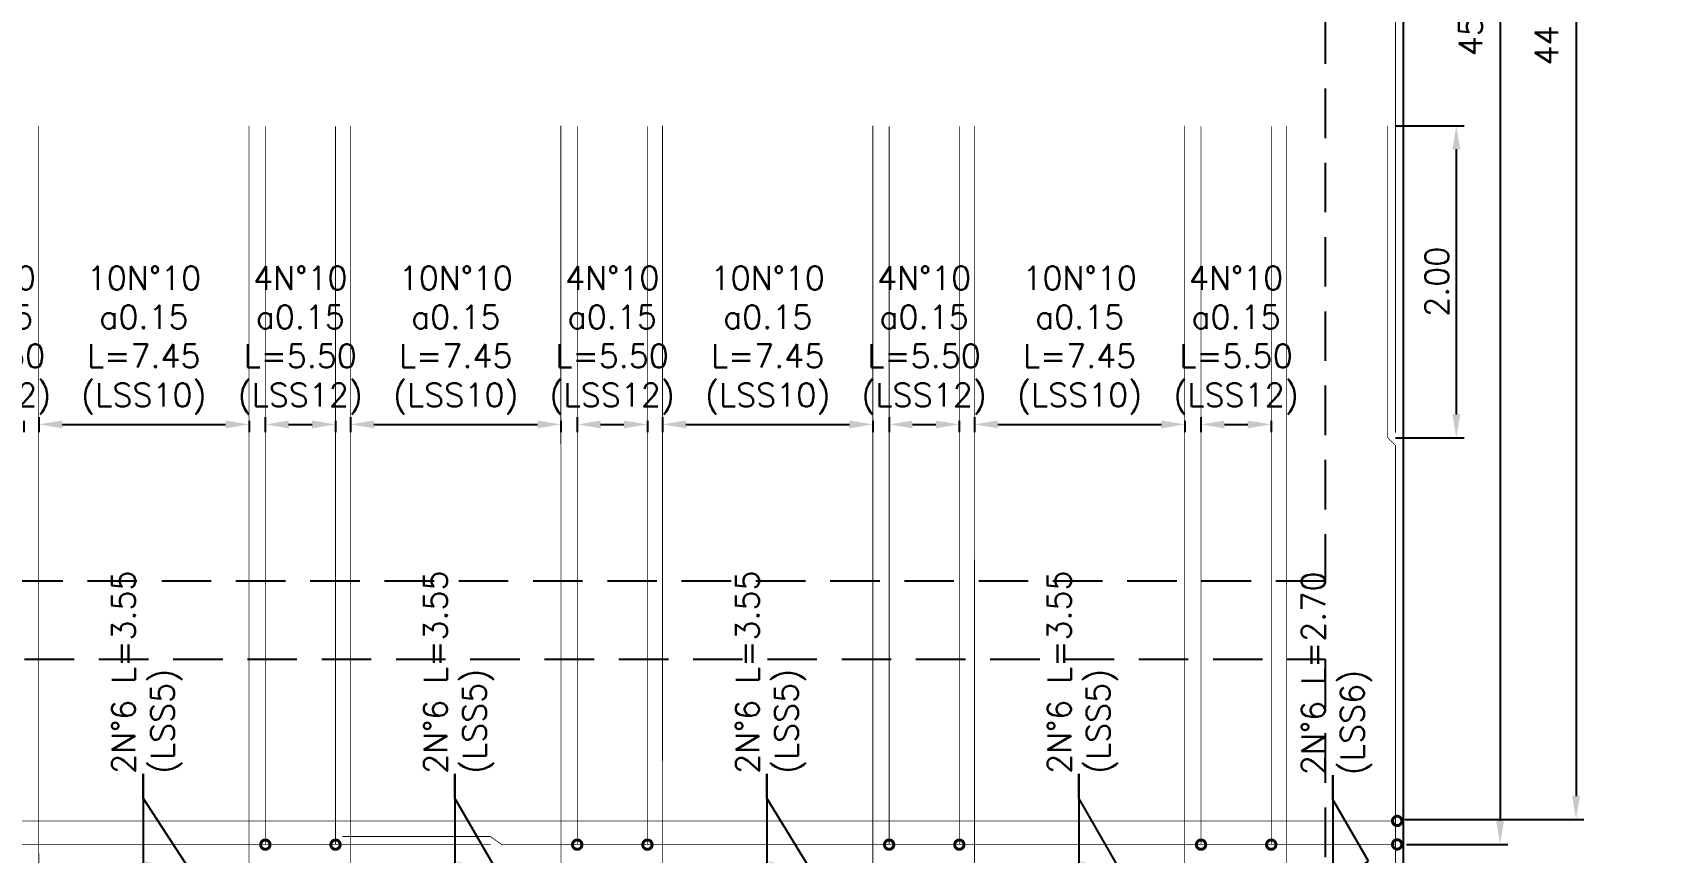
# Model space of a CAD drawing. Header units: metres. Extents: x 1080427 to 1081241, y 976768 to 977191.
# Drawn here: x 1080668.78 to 1080679.24, y 977032.77 to 977038.03 of the extents above; entities that cross this region are included whole.
import ezdxf
from ezdxf import colors
from ezdxf.entities.mleader import LeaderData, LeaderLine
from ezdxf.math import Vec2, Vec3

# ---------------------------------------------------------------- set-up
doc = ezdxf.new("R2010")
doc.units = ezdxf.units.M
doc.header["$LTSCALE"] = 25.4
doc.linetypes.add('HIDDEN', pattern=[0.375, 0.25, -0.125])
for name, color, linetype in [('CONTRAPESO', 3, 'Continuous'), ('DIMCONTRAPESO', 1, 'Continuous'), ('PROY', 9, 'HIDDEN'), ('REF', 6, 'Continuous')]:
    doc.layers.add(name, color=color, linetype=linetype)
doc.layers.add('COTA', color=1, linetype='Continuous', lineweight=30)
doc.layers.add('COTACIM', color=20, linetype='Continuous', lineweight=5)
doc.styles.add('romans', font='romans.shx')
doc.dimstyles.new('Copy 75', dxfattribs={"dimtxt": 0.15, "dimasz": 0.15, "dimexe": 0.05, "dimexo": 0.05, "dimgap": 0.05, "dimtad": 1, "dimzin": 0, "dimdsep": 46, "dimtxsty": 'romans', "dimcen": 0.002, "dimclrd": 1, "dimclre": 1, "dimclrt": 3, "dimadec": 4, "dimazin": 0, "dimtfac": 1, "dimtofl": 0, "dimtmove": 1, "dimatfit": 3, "dimfxl": 1, "dimtolj": 1, "dimtzin": 0, "dimarcsym": 1})

# ---------------------------------------------------------------- blocks, each defined once
blk = doc.blocks.new('*D639')
at = {"layer": 'Defpoints', "color": 0, "transparency": 16777216}
for p in [(1080677.534, 977046.021), (1080677.543, 977032.82), (1080678.194, 977032.82)]:
    blk.add_point(p, dxfattribs=at)
at = {"layer": 'DIMCONTRAPESO', "color": 1, "lineweight": -2, "transparency": 16777216}
for p, q in [((1080677.584, 977046.021), (1080678.244, 977046.021)), ((1080678.194, 977045.871), (1080678.194, 977032.97)), ((1080677.593, 977032.82), (1080678.244, 977032.82))]:
    blk.add_line(p, q, dxfattribs=at)
at = {"layer": 'DIMCONTRAPESO', "color": 1, "transparency": 16777216}
for points in [[(1080678.169, 977045.871), (1080678.219, 977045.871), (1080678.194, 977046.021)], [(1080678.169, 977032.97), (1080678.219, 977032.97), (1080678.194, 977032.82)]]:
    blk.add_solid(points, dxfattribs=at)
at = {"layer": 'DIMCONTRAPESO', "color": 3, "transparency": 16777216, "insert": (1080678.03, 977039.42), "char_height": 0.15, "attachment_point": 5, "rotation": 90, "style": 'romans'}
blk.add_mtext('\\A1;45 N°6 a 0.30 L=7.65 (LSS2)', dxfattribs=at)
blk = doc.blocks.new('*D640')
at = {"layer": 'Defpoints', "color": 0, "transparency": 16777216}
for p in [(1080677.534, 977045.867), (1080677.534, 977032.98), (1080678.681, 977032.98)]:
    blk.add_point(p, dxfattribs=at)
at = {"layer": 'DIMCONTRAPESO', "color": 1, "lineweight": -2, "transparency": 16777216}
for p, q in [((1080677.584, 977045.867), (1080678.731, 977045.867)), ((1080678.681, 977045.717), (1080678.681, 977033.13)), ((1080677.584, 977032.98), (1080678.731, 977032.98))]:
    blk.add_line(p, q, dxfattribs=at)
at = {"layer": 'DIMCONTRAPESO', "color": 1, "transparency": 16777216}
for points in [[(1080678.656, 977045.717), (1080678.706, 977045.717), (1080678.681, 977045.867)], [(1080678.656, 977033.13), (1080678.706, 977033.13), (1080678.681, 977032.98)]]:
    blk.add_solid(points, dxfattribs=at)
at = {"layer": 'DIMCONTRAPESO', "color": 3, "transparency": 16777216, "insert": (1080678.516, 977039.424), "char_height": 0.15, "attachment_point": 5, "rotation": 90, "style": 'romans'}
blk.add_mtext('\\A1;44 N°6 a 0.30 L=12.00 (LSS1)', dxfattribs=at)
blk = doc.blocks.new('*D646')
at = {"layer": 'Defpoints', "color": 0, "transparency": 16777216}
for p in [(1080668.277, 977035.609), (1080668.727, 977035.587), (1080668.727, 977035.513)]:
    blk.add_point(p, dxfattribs=at)
at = {"layer": 'DIMCONTRAPESO', "color": 1, "lineweight": -2, "transparency": 16777216}
for p, q in [((1080668.277, 977035.559), (1080668.277, 977035.463)), ((1080668.727, 977035.537), (1080668.727, 977035.463)), ((1080668.427, 977035.513), (1080668.577, 977035.513))]:
    blk.add_line(p, q, dxfattribs=at)
at = {"layer": 'DIMCONTRAPESO', "color": 1, "transparency": 16777216}
for points in [[(1080668.427, 977035.538), (1080668.427, 977035.488), (1080668.277, 977035.513)], [(1080668.577, 977035.538), (1080668.577, 977035.488), (1080668.727, 977035.513)]]:
    blk.add_solid(points, dxfattribs=at)
at = {"layer": 'DIMCONTRAPESO', "color": 3, "transparency": 16777216, "insert": (1080668.502, 977036.052), "char_height": 0.15, "attachment_point": 5, "style": 'romans'}
blk.add_mtext('\\A1;4N°10\\Pa0.15\\PL=5.50\\P(LSS12)', dxfattribs=at)
blk = doc.blocks.new('*D647')
at = {"layer": 'Defpoints', "color": 0, "transparency": 16777216}
for p in [(1080668.824, 977035.609), (1080670.172, 977035.587), (1080670.172, 977035.513)]:
    blk.add_point(p, dxfattribs=at)
at = {"layer": 'DIMCONTRAPESO', "color": 1, "lineweight": -2, "transparency": 16777216}
for p, q in [((1080668.824, 977035.559), (1080668.824, 977035.463)), ((1080670.172, 977035.537), (1080670.172, 977035.463)), ((1080668.974, 977035.513), (1080670.022, 977035.513))]:
    blk.add_line(p, q, dxfattribs=at)
at = {"layer": 'DIMCONTRAPESO', "color": 1, "transparency": 16777216}
for points in [[(1080668.974, 977035.538), (1080668.974, 977035.488), (1080668.824, 977035.513)], [(1080670.022, 977035.538), (1080670.022, 977035.488), (1080670.172, 977035.513)]]:
    blk.add_solid(points, dxfattribs=at)
at = {"layer": 'DIMCONTRAPESO', "color": 3, "transparency": 16777216, "insert": (1080669.498, 977036.052), "char_height": 0.15, "attachment_point": 5, "style": 'romans'}
blk.add_mtext('\\A1;10N°10\\Pa0.15\\PL=7.45\\P(LSS10)', dxfattribs=at)
blk = doc.blocks.new('*D649')
at = {"layer": 'Defpoints', "color": 0, "transparency": 16777216}
for p in [(1080670.276, 977035.609), (1080670.726, 977035.587), (1080670.726, 977035.513)]:
    blk.add_point(p, dxfattribs=at)
at = {"layer": 'DIMCONTRAPESO', "color": 1, "lineweight": -2, "transparency": 16777216}
for p, q in [((1080670.276, 977035.559), (1080670.276, 977035.463)), ((1080670.726, 977035.537), (1080670.726, 977035.463)), ((1080670.426, 977035.513), (1080670.576, 977035.513))]:
    blk.add_line(p, q, dxfattribs=at)
at = {"layer": 'DIMCONTRAPESO', "color": 1, "transparency": 16777216}
for points in [[(1080670.426, 977035.538), (1080670.426, 977035.488), (1080670.276, 977035.513)], [(1080670.576, 977035.538), (1080670.576, 977035.488), (1080670.726, 977035.513)]]:
    blk.add_solid(points, dxfattribs=at)
at = {"layer": 'DIMCONTRAPESO', "color": 3, "transparency": 16777216, "insert": (1080670.501, 977036.052), "char_height": 0.15, "attachment_point": 5, "style": 'romans'}
blk.add_mtext('\\A1;4N°10\\Pa0.15\\PL=5.50\\P(LSS12)', dxfattribs=at)
blk = doc.blocks.new('*D650')
at = {"layer": 'Defpoints', "color": 0, "transparency": 16777216}
for p in [(1080670.823, 977035.609), (1080672.172, 977035.587), (1080672.172, 977035.513)]:
    blk.add_point(p, dxfattribs=at)
at = {"layer": 'DIMCONTRAPESO', "color": 1, "lineweight": -2, "transparency": 16777216}
for p, q in [((1080670.823, 977035.559), (1080670.823, 977035.463)), ((1080672.172, 977035.537), (1080672.172, 977035.463)), ((1080670.973, 977035.513), (1080672.022, 977035.513))]:
    blk.add_line(p, q, dxfattribs=at)
at = {"layer": 'DIMCONTRAPESO', "color": 1, "transparency": 16777216}
for points in [[(1080670.973, 977035.538), (1080670.973, 977035.488), (1080670.823, 977035.513)], [(1080672.022, 977035.538), (1080672.022, 977035.488), (1080672.172, 977035.513)]]:
    blk.add_solid(points, dxfattribs=at)
at = {"layer": 'DIMCONTRAPESO', "color": 3, "transparency": 16777216, "insert": (1080671.498, 977036.052), "char_height": 0.15, "attachment_point": 5, "style": 'romans'}
blk.add_mtext('\\A1;10N°10\\Pa0.15\\PL=7.45\\P(LSS10)', dxfattribs=at)
blk = doc.blocks.new('*D652')
at = {"layer": 'Defpoints', "color": 0, "transparency": 16777216}
for p in [(1080672.276, 977035.609), (1080672.726, 977035.587), (1080672.726, 977035.513)]:
    blk.add_point(p, dxfattribs=at)
at = {"layer": 'DIMCONTRAPESO', "color": 1, "lineweight": -2, "transparency": 16777216}
for p, q in [((1080672.276, 977035.559), (1080672.276, 977035.463)), ((1080672.726, 977035.537), (1080672.726, 977035.463)), ((1080672.426, 977035.513), (1080672.576, 977035.513))]:
    blk.add_line(p, q, dxfattribs=at)
at = {"layer": 'DIMCONTRAPESO', "color": 1, "transparency": 16777216}
for points in [[(1080672.426, 977035.538), (1080672.426, 977035.488), (1080672.276, 977035.513)], [(1080672.576, 977035.538), (1080672.576, 977035.488), (1080672.726, 977035.513)]]:
    blk.add_solid(points, dxfattribs=at)
at = {"layer": 'DIMCONTRAPESO', "color": 3, "transparency": 16777216, "insert": (1080672.501, 977036.052), "char_height": 0.15, "attachment_point": 5, "style": 'romans'}
blk.add_mtext('\\A1;4N°10\\Pa0.15\\PL=5.50\\P(LSS12)', dxfattribs=at)
blk = doc.blocks.new('*D653')
at = {"layer": 'Defpoints', "color": 0, "transparency": 16777216}
for p in [(1080672.823, 977035.609), (1080674.172, 977035.587), (1080674.172, 977035.513)]:
    blk.add_point(p, dxfattribs=at)
at = {"layer": 'DIMCONTRAPESO', "color": 1, "lineweight": -2, "transparency": 16777216}
for p, q in [((1080672.823, 977035.559), (1080672.823, 977035.463)), ((1080674.172, 977035.537), (1080674.172, 977035.463)), ((1080672.973, 977035.513), (1080674.022, 977035.513))]:
    blk.add_line(p, q, dxfattribs=at)
at = {"layer": 'DIMCONTRAPESO', "color": 1, "transparency": 16777216}
for points in [[(1080672.973, 977035.538), (1080672.973, 977035.488), (1080672.823, 977035.513)], [(1080674.022, 977035.538), (1080674.022, 977035.488), (1080674.172, 977035.513)]]:
    blk.add_solid(points, dxfattribs=at)
at = {"layer": 'DIMCONTRAPESO', "color": 3, "transparency": 16777216, "insert": (1080673.498, 977036.052), "char_height": 0.15, "attachment_point": 5, "style": 'romans'}
blk.add_mtext('\\A1;10N°10\\Pa0.15\\PL=7.45\\P(LSS10)', dxfattribs=at)
blk = doc.blocks.new('*D655')
at = {"layer": 'Defpoints', "color": 0, "transparency": 16777216}
for p in [(1080674.276, 977035.609), (1080674.726, 977035.587), (1080674.726, 977035.513)]:
    blk.add_point(p, dxfattribs=at)
at = {"layer": 'DIMCONTRAPESO', "color": 1, "lineweight": -2, "transparency": 16777216}
for p, q in [((1080674.276, 977035.559), (1080674.276, 977035.463)), ((1080674.726, 977035.537), (1080674.726, 977035.463)), ((1080674.426, 977035.513), (1080674.576, 977035.513))]:
    blk.add_line(p, q, dxfattribs=at)
at = {"layer": 'DIMCONTRAPESO', "color": 1, "transparency": 16777216}
for points in [[(1080674.426, 977035.538), (1080674.426, 977035.488), (1080674.276, 977035.513)], [(1080674.576, 977035.538), (1080674.576, 977035.488), (1080674.726, 977035.513)]]:
    blk.add_solid(points, dxfattribs=at)
at = {"layer": 'DIMCONTRAPESO', "color": 3, "transparency": 16777216, "insert": (1080674.501, 977036.052), "char_height": 0.15, "attachment_point": 5, "style": 'romans'}
blk.add_mtext('\\A1;4N°10\\Pa0.15\\PL=5.50\\P(LSS12)', dxfattribs=at)
blk = doc.blocks.new('*D656')
at = {"layer": 'Defpoints', "color": 0, "transparency": 16777216}
for p in [(1080674.823, 977035.609), (1080676.172, 977035.587), (1080676.172, 977035.513)]:
    blk.add_point(p, dxfattribs=at)
at = {"layer": 'DIMCONTRAPESO', "color": 1, "lineweight": -2, "transparency": 16777216}
for p, q in [((1080674.823, 977035.559), (1080674.823, 977035.463)), ((1080676.172, 977035.537), (1080676.172, 977035.463)), ((1080674.973, 977035.513), (1080676.022, 977035.513))]:
    blk.add_line(p, q, dxfattribs=at)
at = {"layer": 'DIMCONTRAPESO', "color": 1, "transparency": 16777216}
for points in [[(1080674.973, 977035.538), (1080674.973, 977035.488), (1080674.823, 977035.513)], [(1080676.022, 977035.538), (1080676.022, 977035.488), (1080676.172, 977035.513)]]:
    blk.add_solid(points, dxfattribs=at)
at = {"layer": 'DIMCONTRAPESO', "color": 3, "transparency": 16777216, "insert": (1080675.498, 977036.052), "char_height": 0.15, "attachment_point": 5, "style": 'romans'}
blk.add_mtext('\\A1;10N°10\\Pa0.15\\PL=7.45\\P(LSS10)', dxfattribs=at)
blk = doc.blocks.new('*D658')
at = {"layer": 'Defpoints', "color": 0, "transparency": 16777216}
for p in [(1080676.276, 977035.609), (1080676.726, 977035.587), (1080676.726, 977035.513)]:
    blk.add_point(p, dxfattribs=at)
at = {"layer": 'DIMCONTRAPESO', "color": 1, "lineweight": -2, "transparency": 16777216}
for p, q in [((1080676.276, 977035.559), (1080676.276, 977035.463)), ((1080676.726, 977035.537), (1080676.726, 977035.463)), ((1080676.426, 977035.513), (1080676.576, 977035.513))]:
    blk.add_line(p, q, dxfattribs=at)
at = {"layer": 'DIMCONTRAPESO', "color": 1, "transparency": 16777216}
for points in [[(1080676.426, 977035.538), (1080676.426, 977035.488), (1080676.276, 977035.513)], [(1080676.576, 977035.538), (1080676.576, 977035.488), (1080676.726, 977035.513)]]:
    blk.add_solid(points, dxfattribs=at)
at = {"layer": 'DIMCONTRAPESO', "color": 3, "transparency": 16777216, "insert": (1080676.501, 977036.052), "char_height": 0.15, "attachment_point": 5, "style": 'romans'}
blk.add_mtext('\\A1;4N°10\\Pa0.15\\PL=5.50\\P(LSS12)', dxfattribs=at)
blk = doc.blocks.new('*D678')
at = {"layer": 'COTA', "color": 1, "lineweight": -2, "transparency": 16777216}
for p, q in [((1080677.523, 977037.428), (1080677.963, 977037.428)), ((1080677.913, 977037.278), (1080677.913, 977035.577)), ((1080677.523, 977035.427), (1080677.963, 977035.427))]:
    blk.add_line(p, q, dxfattribs=at)
at = {"layer": 'COTA', "color": 1, "transparency": 16777216}
for points in [[(1080677.888, 977037.278), (1080677.938, 977037.278), (1080677.913, 977037.428)], [(1080677.888, 977035.577), (1080677.938, 977035.577), (1080677.913, 977035.427)]]:
    blk.add_solid(points, dxfattribs=at)
at = {"layer": 'Defpoints', "color": 0, "transparency": 16777216}
for p in [(1080677.473, 977037.428), (1080677.473, 977035.427), (1080677.913, 977035.427)]:
    blk.add_point(p, dxfattribs=at)
at = {"layer": 'COTA', "color": 3, "transparency": 16777216, "insert": (1080677.788, 977036.428), "char_height": 0.15, "attachment_point": 5, "rotation": 90, "style": 'romans'}
blk.add_mtext('\\A1;2.00', dxfattribs=at)

msp = doc.modelspace()

# ---------------------------------------------------------------- linework, layer by layer
at = {"layer": 'CONTRAPESO'}
msp.add_lwpolyline([(1080660.570532, 977048.00955), (1080677.573263, 977048.00955), (1080677.573263, 977030.827608), (1080660.570532, 977030.828608)], close=True, dxfattribs=at)
at = {"layer": 'PROY', "color": 252, "ltscale": 0.05}
msp.add_lwpolyline([(1080661.113263, 977034.508608), (1080661.113263, 977044.334456), (1080677.073263, 977044.334456), (1080677.073263, 977034.508608)], close=True, dxfattribs=at)
msp.add_lwpolyline([(1080677.073263, 977031.328108), (1080677.073263, 977031.328108), (1080661.113263, 977031.328108), (1080661.113263, 977034.008608), (1080677.073263, 977034.008608), (1080677.073263, 977031.328108)], dxfattribs=at)
at = {"layer": 'REF', "ltscale": 0.1, "const_width": 0.005}
for points in [[(1080677.523263, 977043.407762), (1080677.523263, 977035.460668)], [(1080668.823399, 977037.428481), (1080668.823399, 977035.427484), (1080668.823488, 977035.377594), (1080668.824022, 977030.878325)], [(1080670.171762, 977037.428648), (1080670.171762, 977035.427651), (1080670.171851, 977035.37776), (1080670.172384, 977030.878491)], [(1080670.276463, 977032.818089), (1080670.276463, 977037.425187)], [(1080670.726463, 977032.818089), (1080670.726463, 977037.425187)], [(1080670.823203, 977037.428481), (1080670.823203, 977035.427484), (1080670.823291, 977035.377594), (1080670.823825, 977030.878325)], [(1080672.171565, 977037.428648), (1080672.171565, 977035.427651), (1080672.171654, 977035.37776), (1080672.172188, 977030.878491)], [(1080672.276463, 977032.818089), (1080672.276463, 977037.425187)], [(1080672.726463, 977032.818089), (1080672.726463, 977037.425187)], [(1080672.823203, 977037.428481), (1080672.823203, 977035.427484), (1080672.823291, 977035.377594), (1080672.823825, 977030.878325)], [(1080674.171565, 977037.428648), (1080674.171565, 977035.427651), (1080674.171654, 977035.37776), (1080674.172188, 977030.878491)], [(1080674.276463, 977032.818089), (1080674.276463, 977037.425187)], [(1080674.726463, 977032.818089), (1080674.726463, 977037.425187)], [(1080674.823203, 977037.428481), (1080674.823203, 977035.427484), (1080674.823291, 977035.377594), (1080674.823825, 977030.878325)], [(1080676.171565, 977037.428648), (1080676.171565, 977035.427651), (1080676.171654, 977035.37776), (1080676.172188, 977030.878491)], [(1080676.276463, 977032.818089), (1080676.276463, 977037.425187)], [(1080676.726463, 977032.818089), (1080676.726463, 977037.425187)], [(1080676.823203, 977037.428481), (1080676.823203, 977035.427484), (1080676.823291, 977035.377594), (1080676.823825, 977030.878325)], [(1080677.473357, 977037.428487), (1080677.473357, 977035.42749), (1080677.523263, 977035.377594), (1080677.523797, 977030.878325)], [(1080666.417001, 977032.970358), (1080677.517003, 977032.97036)], [(1080671.720532, 977032.820166), (1080660.614272, 977032.820164)], [(1080670.770532, 977032.87032), (1080671.719339, 977032.870075), (1080671.790231, 977032.820169), (1080677.527454, 977032.819602)]]:
    msp.add_lwpolyline(points, dxfattribs=at)
at = {"layer": 'REF', "ltscale": 0.1, "const_width": 0.06}
for points in [[(1080677.524191, 977032.97036, -1), (1080677.543241, 977032.97036, -1)], [(1080670.266938, 977032.818089, -1), (1080670.285988, 977032.818089, -1)], [(1080670.716938, 977032.818089, -1), (1080670.735988, 977032.818089, -1)], [(1080672.266938, 977032.818089, -1), (1080672.285988, 977032.818089, -1)], [(1080672.716938, 977032.818089, -1), (1080672.735988, 977032.818089, -1)], [(1080674.266938, 977032.818089, -1), (1080674.285988, 977032.818089, -1)], [(1080674.716938, 977032.818089, -1), (1080674.735988, 977032.818089, -1)], [(1080676.266938, 977032.818089, -1), (1080676.285988, 977032.818089, -1)], [(1080676.716938, 977032.818089, -1), (1080676.735988, 977032.818089, -1)], [(1080677.524193, 977032.819601, -1), (1080677.543243, 977032.819601, -1)]]:
    msp.add_lwpolyline(points, format="xyb", close=True, dxfattribs=at)

# ---------------------------------------------------------------- dimensions: what is measured, and where the dimension line sits
at = {"layer": 'COTA', "color": 2}
dim = msp.add_linear_dim(base=(1080677.912671, 977035.42749), p1=(1080677.473357, 977037.428487), p2=(1080677.473357, 977035.42749), angle=90, dimstyle='Copy 75', dxfattribs=at)
dim.commit()
dim.dimension.update_dxf_attribs({"geometry": '*D678', "text_midpoint": (1080677.787671, 977036.427988)})
at = {"layer": 'DIMCONTRAPESO', "color": 2}
for base, p1, p2, text, picture, middle in [((1080678.194409, 977032.819601), (1080677.533718, 977046.020525), (1080677.543243, 977032.819601), '45 N°6 a 0.30 L=7.65 (LSS2)', '*D639', (1080678.030123, 977039.420063)), ((1080678.680536, 977032.979885), (1080677.533716, 977045.867459), (1080677.533716, 977032.979885), '44 N°6 a 0.30 L=12.00 (LSS1)', '*D640', (1080678.51625, 977039.423672))]:
    dim = msp.add_linear_dim(base=base, p1=p1, p2=p2, angle=90, text=text, dimstyle='Copy 75', dxfattribs=at)
    dim.commit()
    dim.dimension.update_dxf_attribs({"geometry": picture, "text_midpoint": middle})
for base, p1, p2, text, picture, middle in [((1080668.72666, 977035.512667), (1080668.27666, 977035.609202), (1080668.72666, 977035.586966), '4N°10\\Pa0.15\\PL=5.50\\P(LSS12)', '*D646', (1080668.50166, 977035.512667)), ((1080670.171877, 977035.512726), (1080668.823522, 977035.609261), (1080670.171877, 977035.587122), '10N°10\\Pa0.15\\PL=7.45\\P(LSS10)', '*D647', (1080669.4977, 977035.512726)), ((1080670.726463, 977035.512667), (1080670.276463, 977035.609202), (1080670.726463, 977035.586966), '4N°10\\Pa0.15\\PL=5.50\\P(LSS12)', '*D649', (1080670.501463, 977035.512667)), ((1080672.17168, 977035.512726), (1080670.823326, 977035.609261), (1080672.17168, 977035.587122), '10N°10\\Pa0.15\\PL=7.45\\P(LSS10)', '*D650', (1080671.497503, 977035.512726)), ((1080672.726463, 977035.512667), (1080672.276463, 977035.609202), (1080672.726463, 977035.586966), '4N°10\\Pa0.15\\PL=5.50\\P(LSS12)', '*D652', (1080672.501463, 977035.512667)), ((1080674.17168, 977035.512726), (1080672.823326, 977035.609261), (1080674.17168, 977035.587122), '10N°10\\Pa0.15\\PL=7.45\\P(LSS10)', '*D653', (1080673.497503, 977035.512726)), ((1080674.726463, 977035.512667), (1080674.276463, 977035.609202), (1080674.726463, 977035.586966), '4N°10\\Pa0.15\\PL=5.50\\P(LSS12)', '*D655', (1080674.501463, 977035.512667)), ((1080676.17168, 977035.512726), (1080674.823326, 977035.609261), (1080676.17168, 977035.587122), '10N°10\\Pa0.15\\PL=7.45\\P(LSS10)', '*D656', (1080675.497503, 977035.512726)), ((1080676.726463, 977035.512667), (1080676.276463, 977035.609202), (1080676.726463, 977035.586966), '4N°10\\Pa0.15\\PL=5.50\\P(LSS12)', '*D658', (1080676.501463, 977035.512667))]:
    dim = msp.add_linear_dim(base=base, p1=p1, p2=p2, text=text, dimstyle='Copy 75', dxfattribs=at)
    dim.commit()
    dim.dimension.update_dxf_attribs({"geometry": picture, "text_midpoint": middle, "dimtype": 160})

# ---------------------------------------------------------------- leaders
at = {"layer": 'COTACIM'}
ml = msp.add_multileader_mtext('Standard', dxfattribs=at)
ml.set_content('2N°6 L=3.55\\P(LSS5)', color=3, style='romans')
ml.set_leader_properties(color=256)
ml.build(insert=Vec2(0, 0))
ml.multileader.update_dxf_attribs({"text_left_attachment_type": 6, "text_right_attachment_type": 6, "dogleg_length": 0.15602, "arrow_head_size": 0.15})
ctx = ml.context
ctx.base_point, ctx.char_height, ctx.arrow_head_size, ctx.landing_gap_size, ctx.plane_origin, ctx.plane_x_axis, ctx.plane_y_axis = Vec3(1080669.492612, 977033.271449), 0.15, 0.15, 0, Vec3(1080670.625151, 977033.17607), Vec3(0, 1), Vec3(-1, 0)
ctx.left_attachment, ctx.right_attachment = 6, 6
notes = []
notes.append((ctx, [(0, (1, 1, 0), (1080669.492612, 977033.115429), (0, 1), 0.15602, [(1, [(1080669.492613, 977032.715097), (1080669.851505, 977032.565088)], 0, [])])]))
ctx.mtext.insert, ctx.mtext.text_direction, ctx.mtext.rotation, ctx.mtext.flow_direction = Vec3(1080669.292612, 977033.271449), Vec3(0, 1), 1.570796327, 5
ml = msp.add_multileader_mtext('Standard', dxfattribs=at)
ml.set_content('2N°6 L=3.55\\P(LSS5)', color=3, style='romans')
ml.set_leader_properties(color=256)
ml.build(insert=Vec2(0, 0))
ml.multileader.update_dxf_attribs({"text_left_attachment_type": 6, "text_right_attachment_type": 6, "dogleg_length": 0.15602, "arrow_head_size": 0.15})
ctx = ml.context
ctx.base_point, ctx.char_height, ctx.arrow_head_size, ctx.landing_gap_size, ctx.plane_origin, ctx.plane_x_axis, ctx.plane_y_axis = Vec3(1080671.492514, 977033.271449), 0.15, 0.15, 0, Vec3(1080672.625054, 977033.17607), Vec3(0, 1), Vec3(-1, 0)
ctx.left_attachment, ctx.right_attachment = 6, 6
notes.append((ctx, [(0, (1, 1, 0), (1080671.492514, 977033.115429), (0, 1), 0.15602, [(1, [(1080671.492509, 977032.715088), (1080671.806093, 977032.572295)], 0, [])])]))
ctx.mtext.insert, ctx.mtext.text_direction, ctx.mtext.rotation, ctx.mtext.flow_direction = Vec3(1080671.292514, 977033.271449), Vec3(0, 1), 1.570796327, 5
ml = msp.add_multileader_mtext('Standard', dxfattribs=at)
ml.set_content('2N°6 L=3.55\\P(LSS5)', color=3, style='romans')
ml.set_leader_properties(color=256)
ml.build(insert=Vec2(0, 0))
ml.multileader.update_dxf_attribs({"text_left_attachment_type": 6, "text_right_attachment_type": 6, "dogleg_length": 0.15602, "arrow_head_size": 0.15})
ctx = ml.context
ctx.base_point, ctx.char_height, ctx.arrow_head_size, ctx.landing_gap_size, ctx.plane_origin, ctx.plane_x_axis, ctx.plane_y_axis = Vec3(1080673.492514, 977033.27145), 0.15, 0.15, 0, Vec3(1080674.625053, 977033.176071), Vec3(0, 1), Vec3(-1, 0)
ctx.left_attachment, ctx.right_attachment = 6, 6
notes.append((ctx, [(0, (1, 1, 0), (1080673.492514, 977033.11543), (0, 1), 0.15602, [(1, [(1080673.492509, 977032.715088), (1080673.828917, 977032.565088)], 0, [])])]))
ctx.mtext.insert, ctx.mtext.text_direction, ctx.mtext.rotation, ctx.mtext.flow_direction = Vec3(1080673.292514, 977033.27145), Vec3(0, 1), 1.570796327, 5
ml = msp.add_multileader_mtext('Standard', dxfattribs=at)
ml.set_content('2N°6 L=3.55\\P(LSS5)', color=3, style='romans')
ml.set_leader_properties(color=256)
ml.build(insert=Vec2(0, 0))
ml.multileader.update_dxf_attribs({"text_left_attachment_type": 6, "text_right_attachment_type": 6, "dogleg_length": 0.15602, "arrow_head_size": 0.15})
ctx = ml.context
ctx.base_point, ctx.char_height, ctx.arrow_head_size, ctx.landing_gap_size, ctx.plane_origin, ctx.plane_x_axis, ctx.plane_y_axis = Vec3(1080675.492515, 977033.271449), 0.15, 0.15, 0, Vec3(1080676.625055, 977033.17607), Vec3(0, 1), Vec3(-1, 0)
ctx.left_attachment, ctx.right_attachment = 6, 6
notes.append((ctx, [(0, (1, 1, 0), (1080675.492515, 977033.115429), (0, 1), 0.15602, [(1, [(1080675.492516, 977032.715101), (1080675.813918, 977032.558743)], 0, [])])]))
ctx.mtext.insert, ctx.mtext.text_direction, ctx.mtext.rotation, ctx.mtext.flow_direction = Vec3(1080675.292515, 977033.271449), Vec3(0, 1), 1.570796327, 5
ml = msp.add_multileader_mtext('Standard', dxfattribs=at)
ml.set_content('2N°6 L=2.70\\P(LSS6)', color=3, style='romans')
ml.set_leader_properties(color=256)
ml.build(insert=Vec2(0, 0))
ml.multileader.update_dxf_attribs({"text_left_attachment_type": 6, "text_right_attachment_type": 6, "dogleg_length": 0.15602, "arrow_head_size": 0.15})
ctx = ml.context
ctx.base_point, ctx.char_height, ctx.arrow_head_size, ctx.landing_gap_size, ctx.plane_origin, ctx.plane_x_axis, ctx.plane_y_axis = Vec3(1080677.121231, 977033.26428), 0.15, 0.15, 0, Vec3(1080678.25377, 977033.17607), Vec3(0, 1), Vec3(-1, 0)
ctx.left_attachment, ctx.right_attachment = 6, 6
notes.append((ctx, [(0, (1, 1, 0), (1080677.121231, 977033.10826), (0, 1), 0.15602, [(1, [(1080677.121232, 977032.565089), (1080677.350263, 977032.711566)], 0, [])])]))
ctx.mtext.insert, ctx.mtext.text_direction, ctx.mtext.rotation, ctx.mtext.flow_direction = Vec3(1080676.921231, 977033.26428), Vec3(0, 1), 1.570796327, 5
ml = msp.add_multileader_mtext('Standard', dxfattribs=at)
ml.set_content('2N°6 \\PL=7.65\\P(LSS2)', color=3, style='romans')
ml.set_leader_properties(color=256)
ml.build(insert=Vec2(0, 0))
ml.multileader.update_dxf_attribs({"text_left_attachment_type": 6, "text_right_attachment_type": 6, "dogleg_length": 0.15602, "arrow_head_size": 0.15})
ctx = ml.context
ctx.base_point, ctx.char_height, ctx.arrow_head_size, ctx.landing_gap_size, ctx.plane_origin, ctx.plane_x_axis, ctx.plane_y_axis = Vec3(1080673.426305, 977029.654397), 0.15, 0.15, 0, Vec3(1080674.743051, 977028.351339), Vec3(0, 1), Vec3(-1, 0)
ctx.left_attachment, ctx.right_attachment = 6, 6
notes.append((ctx, [(1, (1, 1, 0), (1080673.426305, 977030.56756), (0, -1), 0.15602, [(1, [(1080673.20766, 977031.03002), (1080673.953116, 977032.230142)], 0, [])])]))
ctx.mtext.insert, ctx.mtext.text_direction, ctx.mtext.rotation, ctx.mtext.width, ctx.mtext.flow_direction = Vec3(1080673.226305, 977029.654397), Vec3(0, 1), 1.570796327, 4.21276413, 5
for ctx, leaders in notes:
    for number, flags, end, landing, length, lines in leaders:
        leader = LeaderData()
        leader.index, (leader.has_last_leader_line, leader.has_dogleg_vector, leader.attachment_direction) = number, flags
        leader.last_leader_point, leader.dogleg_vector, leader.dogleg_length = Vec3(end), Vec3(landing), length
        for number, points, colour, breaks in lines:
            line = LeaderLine()
            line.index, line.vertices, line.color, line.breaks = number, Vec3.list(points), colors.encode_raw_color(colour), breaks
            leader.lines.append(line)
        ctx.leaders.append(leader)

doc.saveas('drawing.dxf')
